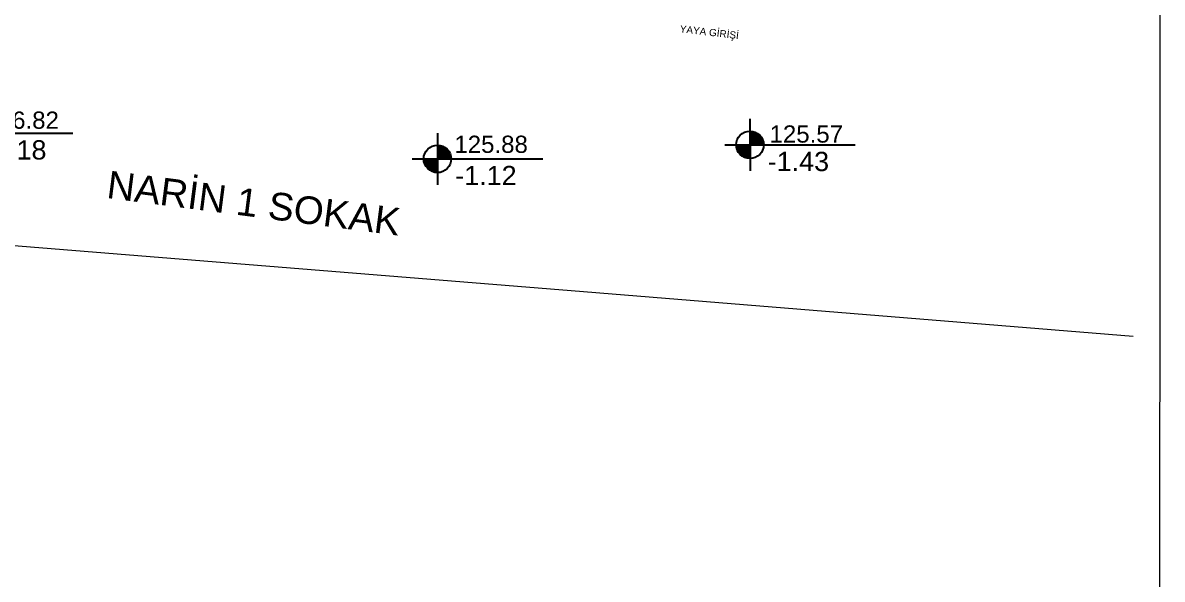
# Model space of a CAD drawing. Header units: millimetres. Extents: x 14753 to 45183, y 5640 to 19518.
# Drawn here: x 17329 to 17949, y 17179 to 17482 of the extents above; entities that cross this region are included whole.
import ezdxf

# ---------------------------------------------------------------- set-up
doc = ezdxf.new("R2010")
doc.units = ezdxf.units.MM
for name, color, linetype, lineweight in [('CERCEVE', 66, 'Continuous', 0), ('DETAY', 171, 'Continuous', 0), ('k ic olcu', 254, 'Continuous', 18), ('NKOT', 1, 'Continuous', 0), ('PARSEL_NO', 1, 'Continuous', 0), ('YAZI_PARSEL_NO', 13, 'Continuous', 0)]:
    doc.layers.add(name, color=color, linetype=linetype, lineweight=lineweight)
doc.layers.add('KADAS', color=1, linetype='Continuous')
doc.styles.get("Standard").update_dxf_attribs({"font": 'arial.ttf'})

# ---------------------------------------------------------------- blocks, each defined once
blk = doc.blocks.new('GHFJ')
at = {"layer": 'KADAS', "ltscale": 50}
h = blk.add_hatch(color=6, dxfattribs=at)
h.dxf.hatch_style = 1
h.paths.add_polyline_path([(253583.4755529258, 29982.04452967496), (253613.4754617725, 29982.01843314287, 0.4149357680584904), (253583.4755529258, 30012.09238710867)])
h = blk.add_hatch(color=6, dxfattribs=at)
h.dxf.hatch_style = 1
h.paths.add_polyline_path([(253553.4755608181, 29982.07062627948, 0.4140011249988576), (253583.4755529258, 29952.09238710865), (253583.4755529258, 29982.04452967496)])
at = {"layer": 'KADAS', "color": 6, "ltscale": 50}
for p, q in [((253583.4755529258, 30038.39762684861), (253583.4755529258, 29925.78714736871)), ((253528.4598656367, 29982.09238710866), (253813.0412872344, 29981.84483341646))]:
    blk.add_line(p, q, dxfattribs=at)
blk.add_circle((253583.4755529258, 29982.09238710866), 30.00000000000799, dxfattribs=at)
blk = doc.blocks.new('çatıv')
at = {"layer": 'DETAY'}
for p, q in [((369441.636824263, 4539049.090489504), (371472.5809686088, 4538885.209053812)), ((371472.5809686088, 4538885.209053812), (372696.6095287182, 4538786.303978201))]:
    blk.add_line(p, q, dxfattribs=at)
at = {"layer": 'KADAS', "rotation": 0.1238215090595924}
for p in [(116638.6631470797, 4508698.080071563), (118343.8838517166, 4508672.855635733), (117663.0181979074, 4508642.215908601)]:
    blk.add_blockref('GHFJ', p, dxfattribs=at)
at = {"layer": 'NKOT'}
for s, p in [('126.82', (370196.0978522211, 4539237.903873859, 12672.20001220703)), ('125.57', (371904.641978366, 4539207.708706158, 12556.50024414062)), ('125.88', (371217.9044196286, 4539185.302923459, 12609.89990234375))]:
    blk.add_text(s, height=37.5, dxfattribs=at).set_placement(p)
at = {"layer": 'NKOT', "lineweight": 0}
for s, p in [('-0.18', (370195.4900827765, 4539170.884489186, 590.3999328613281)), ('-1.43', (371900.7107874133, 4539145.660053357, 590.3999328613281)), ('-1.12', (371219.8451336041, 4539115.020326224, 590.3999328613281))]:
    blk.add_text(s, height=41.99999868869781, dxfattribs=at).set_placement(p)
at = {"layer": 'PARSEL_NO'}
blk.add_text('NARİN 1 SOKAK', height=60.00000238418579, rotation=352.6432679098487, dxfattribs=at).set_placement((370458.2926423085, 4539087.336171943))
at = {"layer": 'YAZI_PARSEL_NO', "color": 255, "lineweight": 0}
blk.add_text('YAYA GİRİŞİ', height=15.5647998046875, rotation=353.3126640674324, dxfattribs=at).set_placement((371708.4551898307, 4539448.226530028))

msp = doc.modelspace()

# ---------------------------------------------------------------- linework, layer by layer
at = {"layer": 'CERCEVE'}
msp.add_lwpolyline([(15743.89469029517, 15672.61239645535), (15746.34393299453, 19462.61003346088), (17949.39353501565, 19462.6097901454), (17946.94429231628, 15672.61215313988)], close=True, dxfattribs=at)

# ---------------------------------------------------------------- block references
at = {"layer": 'k ic olcu', "xscale": 0.25, "yscale": 0.25, "zscale": 0.25}
msp.add_blockref('çatıv', (-75240.66757264228, -1117384.762363109), dxfattribs=at)

doc.saveas('drawing.dxf')
